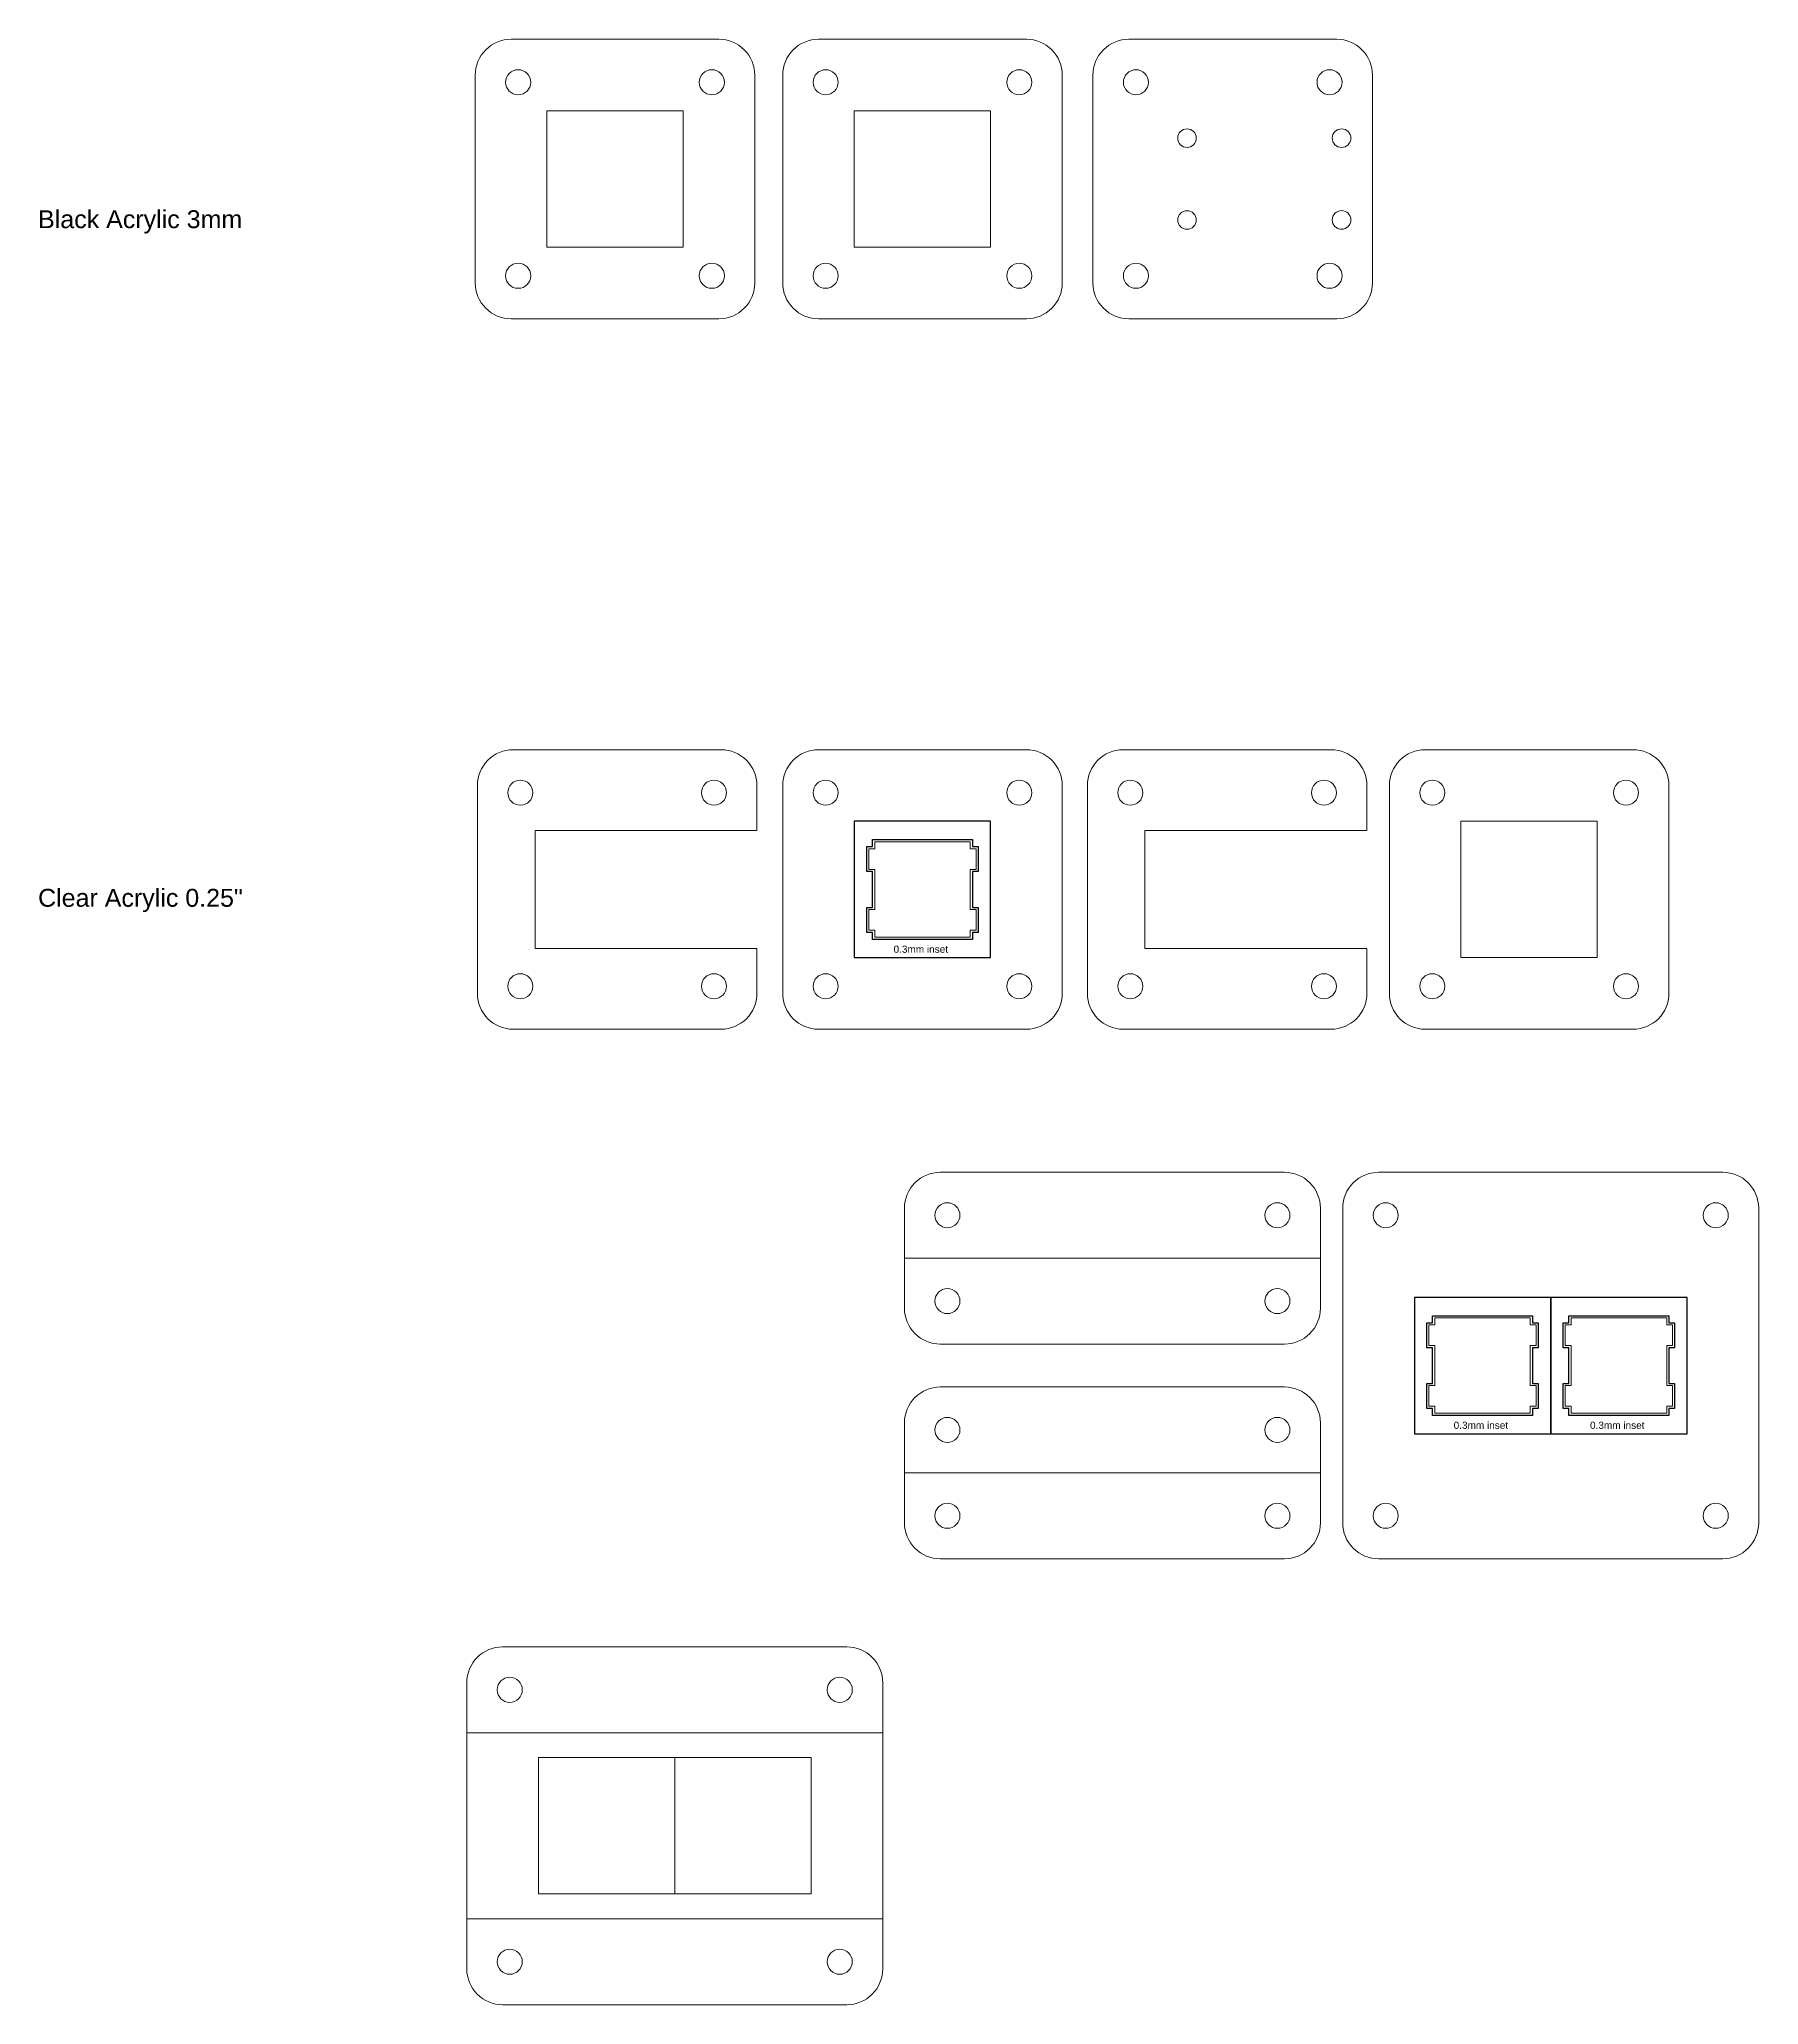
# Model space of a CAD drawing. Header units: millimetres. Extents: x -114 to 312, y -146 to 128.
# Drawn here: x -113.8 to 126.3, y -146.3 to 128.3 of the extents above; entities that cross this region are included whole.
import ezdxf

# ---------------------------------------------------------------- set-up
doc = ezdxf.new("R2010")
doc.units = ezdxf.units.MM
doc.layers.get('0').update_dxf_attribs({"color": 5})
doc.layers.add('Boxes', color=3, linetype='Continuous')
doc.layers.add('Hidden', color=6, linetype='Continuous')
doc.layers.add('Cuts', color=7, linetype='Continuous', lineweight=0)
doc.styles.get("Standard").update_dxf_attribs({"font": 'Arial.ttf'})

# ---------------------------------------------------------------- blocks, each defined once
blk = doc.blocks.new('Cherry Hole Inset')
at = {"layer": 'Cuts'}
blk.add_lwpolyline([(1.1114, 0.3), (1.1114, 1.2787), (0.3, 1.2787), (0.3, 4.1726), (1.1114, 4.1726), (1.1114, 9.7726), (0.3, 9.7726), (0.3, 12.6665), (1.1114, 12.6665), (1.1114, 13.6452), (14.4565, 13.6452), (14.4565, 12.6665), (15.2679, 12.6665), (15.2679, 9.7726), (14.4565, 9.7726), (14.4565, 4.1726), (15.2679, 4.1726), (15.2679, 1.2787), (14.4565, 1.2787), (14.4565, 0.3)], close=True, dxfattribs=at)
at = {"layer": 'Hidden'}
blk.add_lwpolyline([(0.8114, 0), (0.8114, 0.9787), (0, 0.9787), (0, 4.4726), (0.8114, 4.4726), (0.8114, 9.4726), (0, 9.4726), (0, 12.9665), (0.8114, 12.9665), (0.8114, 13.9452), (14.7565, 13.9452), (14.7565, 12.9665), (15.5679, 12.9665), (15.5679, 9.4726), (14.7565, 9.4726), (14.7565, 4.4726), (15.5679, 4.4726), (15.5679, 0.9787), (14.7565, 0.9787), (14.7565, 0)], close=True, dxfattribs=at)
blk = doc.blocks.new('Cherry Cutout 1')
at = {"layer": 'Boxes'}
blk.add_lwpolyline([(0, 0), (19.05, 0), (19.05, 19.05), (0, 19.05)], close=True, dxfattribs=at)
blk.add_blockref('Cherry Hole Inset', (1.74, 2.55))
at = {"layer": 'Hidden'}
blk.add_text('0.3mm inset', height=1, dxfattribs=at).set_placement((5.49, 0.68))

msp = doc.modelspace()

# ---------------------------------------------------------------- linework, layer by layer
at = {"layer": 'Cuts'}
for points in [[(-47.95, 89.28), (-18.9, 89.28, 0.414214), (-13.9, 94.28), (-13.9, 123.33, 0.414214), (-18.9, 128.33), (-47.95, 128.33, 0.414214), (-52.95, 123.33), (-52.95, 94.28, 0.414214)], [(-5, 89.28), (24.05, 89.28, 0.414214), (29.05, 94.28), (29.05, 123.33, 0.414214), (24.05, 128.33), (-5, 128.33, 0.414214), (-10, 123.33), (-10, 94.28, 0.414214)], [(38.34, 89.28), (67.39, 89.28, 0.414214), (72.39, 94.28), (72.39, 123.33, 0.414214), (67.39, 128.33), (38.34, 128.33, 0.414214), (33.34, 123.33), (33.34, 94.28, 0.414214)], [(-5, -10), (24.05, -10, 0.414214), (29.05, -5), (29.05, 24.05, 0.414214), (24.05, 29.05), (-5, 29.05, 0.414214), (-10, 24.05), (-10, -5, 0.414214)], [(79.75, -10), (108.8, -10, 0.414214), (113.8, -5), (113.8, 24.05, 0.414214), (108.8, 29.05), (79.75, 29.05, 0.414214), (74.75, 24.05), (74.75, -5, 0.414214)], [(73.24, -84), (121.34, -84, 0.414214), (126.34, -79), (126.34, -35, 0.414214), (121.34, -30), (73.24, -30, 0.414214), (68.24, -35), (68.24, -79, 0.414214)], [(-49.13, -146.32), (-1.03, -146.32, 0.414214), (3.97, -141.32), (3.97, -101.32, 0.414214), (-1.03, -96.32), (-49.13, -96.32, 0.414214), (-54.13, -101.32), (-54.13, -141.32, 0.414214)]]:
    msp.add_lwpolyline(points, format="xyb", close=True, dxfattribs=at)
for points in [[(-42.95, 99.28), (-23.9, 99.28), (-23.9, 118.33), (-42.95, 118.33)], [(0, 99.28), (19.05, 99.28), (19.05, 118.33), (0, 118.33)], [(84.75, 0), (103.8, 0), (103.8, 19.05), (84.75, 19.05)], [(-54.13, -134.32), (3.97, -134.32), (3.97, -108.32), (-54.13, -108.32)], [(-44.13, -130.84), (-25.08, -130.84), (-25.08, -111.79), (-44.13, -111.79)], [(-25.08, -130.84), (-6.03, -130.84), (-6.03, -111.79), (-25.08, -111.79)]]:
    msp.add_lwpolyline(points, close=True, dxfattribs=at)
for points in [[(-13.6, 17.78), (-13.6, 24.05, 0.414214), (-18.6, 29.05), (-47.65, 29.05, 0.414214), (-52.65, 24.05), (-52.65, -5, 0.414214), (-47.65, -10), (-18.6, -10, 0.414214), (-13.6, -5), (-13.6, 1.28)], [(71.61, 17.78), (71.61, 24.05, 0.414214), (66.61, 29.05), (37.56, 29.05, 0.414214), (32.56, 24.05), (32.56, -5, 0.414214), (37.56, -10), (66.61, -10, 0.414214), (71.61, -5), (71.61, 1.28)], [(65.11, -42), (65.11, -35, 0.414214), (60.11, -30), (12.01, -30, 0.414214), (7.01, -35), (7.01, -42)], [(7.01, -42), (7.01, -49, 0.414214), (12.01, -54), (60.11, -54, 0.414214), (65.11, -49), (65.11, -42)], [(65.11, -72), (65.11, -65, 0.414214), (60.11, -60), (12.01, -60, 0.414214), (7.01, -65), (7.01, -72)], [(7.01, -72), (7.01, -79, 0.414214), (12.01, -84), (60.11, -84, 0.414214), (65.11, -79), (65.11, -72)]]:
    msp.add_lwpolyline(points, format="xyb", dxfattribs=at)
for points in [[(-13.6, 17.78), (-44.6, 17.78), (-44.6, 1.28), (-13.6, 1.28)], [(71.61, 17.78), (40.61, 17.78), (40.61, 1.28), (71.61, 1.28)], [(65.11, -42), (7.01, -42)], [(7.01, -42), (65.11, -42)], [(68.24, -44), (68.24, -70)], [(126.34, -70), (126.34, -44)], [(7.01, -72), (65.11, -72)], [(65.11, -72), (7.01, -72)], [(7.01, -72), (65.11, -72)]]:
    msp.add_lwpolyline(points, dxfattribs=at)
for centre, radius in [((-46.95, 122.33), 1.75), ((-19.9, 122.33), 1.75), ((-4, 122.33), 1.75), ((23.05, 122.33), 1.75), ((39.34, 122.33), 1.75), ((66.39, 122.33), 1.75), ((46.48, 114.52), 1.3), ((68.07, 114.52), 1.3), ((46.48, 103.08), 1.3), ((68.07, 103.09), 1.3), ((-46.95, 95.28), 1.75), ((-19.9, 95.28), 1.75), ((-4, 95.28), 1.75), ((23.05, 95.28), 1.75), ((39.34, 95.28), 1.75), ((66.39, 95.28), 1.75), ((-46.65, 23.05), 1.75), ((-19.6, 23.05), 1.75), ((-4, 23.05), 1.75), ((23.05, 23.05), 1.75), ((38.56, 23.05), 1.75), ((65.61, 23.05), 1.75), ((80.75, 23.05), 1.75), ((107.8, 23.05), 1.75), ((-46.65, -4), 1.75), ((-19.6, -4), 1.75), ((-4, -4), 1.75), ((23.05, -4), 1.75), ((38.56, -4), 1.75), ((65.61, -4), 1.75), ((80.75, -4), 1.75), ((107.8, -4), 1.75), ((13.01, -36), 1.75), ((59.11, -36), 1.75), ((74.24, -36), 1.75), ((120.34, -36), 1.75), ((13.01, -48), 1.75), ((59.11, -48), 1.75), ((13.01, -66), 1.75), ((59.11, -66), 1.75), ((13.01, -78), 1.75), ((59.11, -78), 1.75), ((74.24, -78), 1.75), ((120.34, -78), 1.75), ((-48.13, -102.32), 1.75), ((-2.03, -102.32), 1.75), ((-48.13, -140.32), 1.75), ((-2.03, -140.32), 1.75)]:
    msp.add_circle(centre, radius, dxfattribs=at)

# ---------------------------------------------------------------- block references
for p in [(0, 0), (78.24, -66.53), (97.29, -66.53)]:
    msp.add_blockref('Cherry Cutout 1', p)

# ---------------------------------------------------------------- texts
at = {"layer": 'Hidden'}
for s, p in [('Black Acrylic 3mm', (-114.02, 101.94)), ('Clear Acrylic 0.25"', (-114.02, 7.11))]:
    msp.add_text(s, height=2.5, dxfattribs=at).set_placement(p)

doc.saveas('drawing.dxf')
